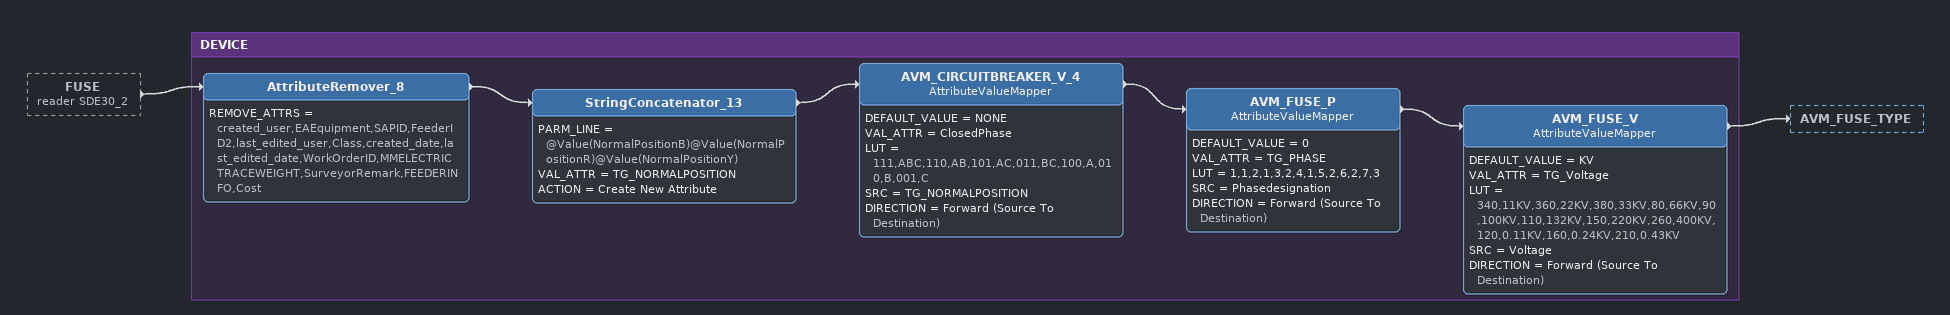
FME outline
FUSE (reader SDE30_2) [outside]
    -> AttributeRemover_8

Bookmark: DEVICE
AttributeRemover_8
    REMOVE_ATTRS = created_user,EAEquipment,SAPID,FeederID2,last_edited_user,Class,created_date,last_edited_date,WorkOrderID,MMELECTRICTRACEWEIGHT,SurveyorRemark,FEEDERINFO,Cost
    -> StringConcatenator_13
StringConcatenator_13
    PARM_LINE = @Value(NormalPositionB)@Value(NormalPositionR)@Value(NormalPositionY)
    VAL_ATTR = TG_NORMALPOSITION
    ACTION = Create New Attribute
    -> AVM_CIRCUITBREAKER_V_4
AVM_CIRCUITBREAKER_V_4: AttributeValueMapper
    DEFAULT_VALUE = NONE
    VAL_ATTR = ClosedPhase
    LUT = 111,ABC,110,AB,101,AC,011,BC,100,A,010,B,001,C
    SRC = TG_NORMALPOSITION
    DIRECTION = Forward (Source To Destination)
    -> AVM_FUSE_P
AVM_FUSE_P: AttributeValueMapper
    DEFAULT_VALUE = 0
    VAL_ATTR = TG_PHASE
    LUT = 1,1,2,1,3,2,4,1,5,2,6,2,7,3
    SRC = Phasedesignation
    DIRECTION = Forward (Source To Destination)
    -> AVM_FUSE_V
AVM_FUSE_V: AttributeValueMapper
    DEFAULT_VALUE = KV
    VAL_ATTR = TG_Voltage
    LUT = 340,11KV,360,22KV,380,33KV,80,66KV,90,100KV,110,132KV,150,220KV,260,400KV,120,0.11KV,160,0.24KV,210,0.43KV
    SRC = Voltage
    DIRECTION = Forward (Source To Destination)
    -> AVM_FUSE_TYPE
